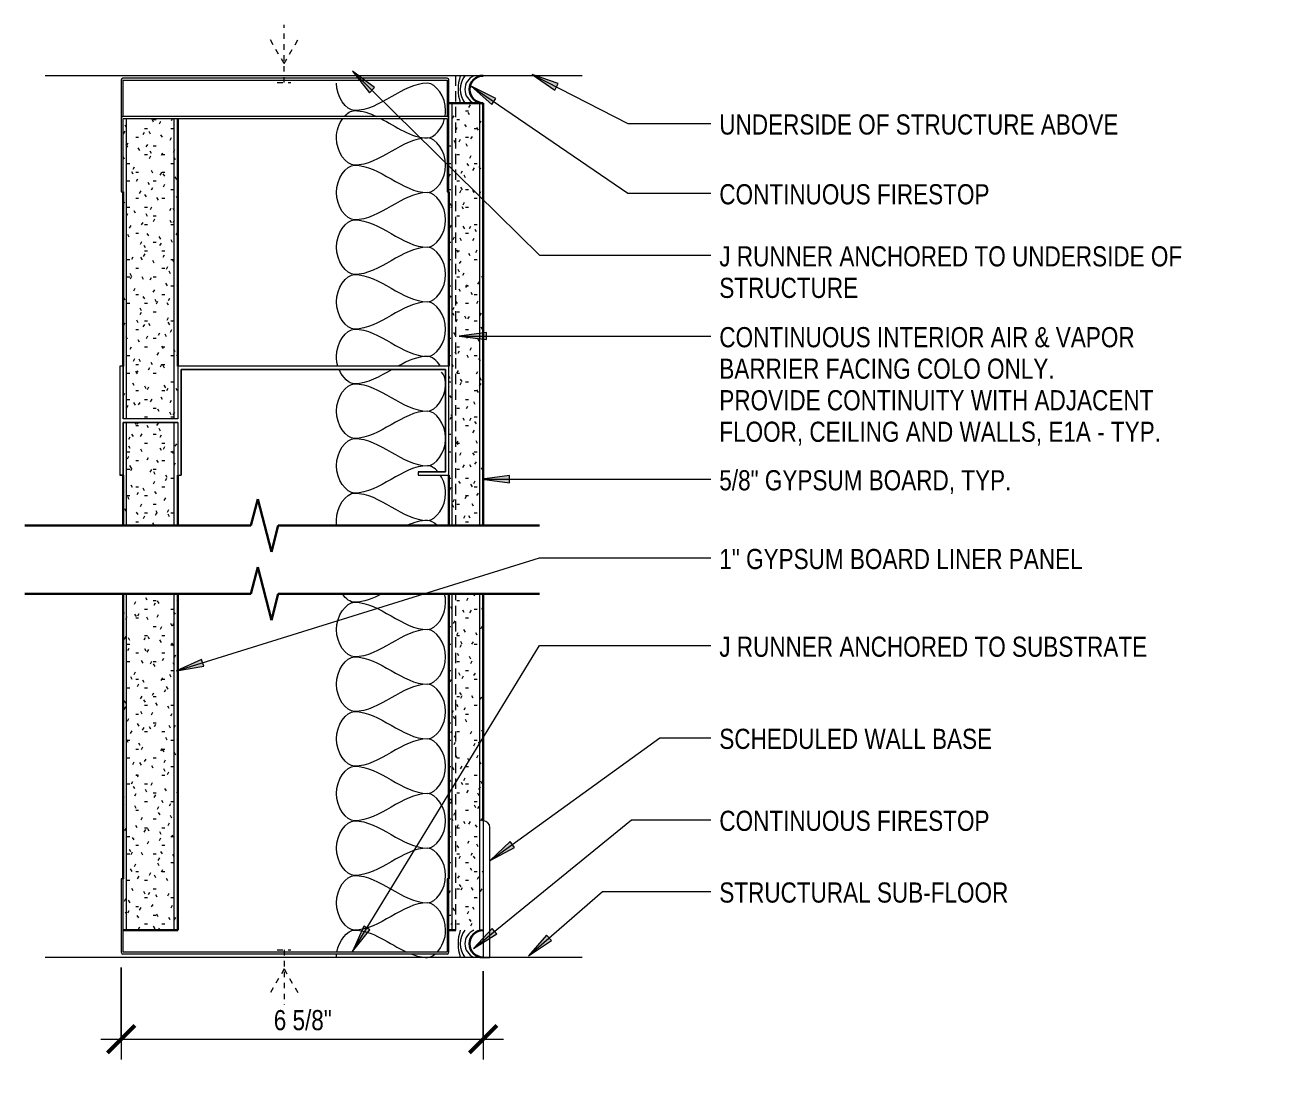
# Model space of a CAD drawing. Header units: inches. Extents: x 28 to 702, y -40 to 115.
# Drawn here: x 89.97 to 112.76, y 86.1 to 105.2 of the extents above; entities that cross this region are included whole.
import ezdxf

# ---------------------------------------------------------------- set-up
doc = ezdxf.new("R2010")
doc.units = ezdxf.units.IN
doc.header["$MEASUREMENT"] = 0
doc.linetypes.add('Hidden', pattern=[0.28125, 0.1875, -0.09375])
doc.linetypes.add('Hidden 1_16_', pattern=[0.09375, 0.0625, -0.03125])
for name, color, linetype, lineweight in [('A-ANNO-DIMS', 211, 'Continuous', 9), ('A-ANNO-DIMS-4', 211, 'Continuous', 9), ('A-DETL', 90, 'Continuous', 9), ('A-DETL-GENF', 92, 'Continuous', 9), ('A-DETL-HDLN', 90, 'Hidden', 9), ('A-DETL-MEDM', 33, 'Continuous', 30), ('A-DETL-THIN', 151, 'Continuous', 18), ('A-DETL-WIDE', 214, 'Continuous', 18), ('G-ANNO-TEXT', 231, 'Continuous', 9)]:
    doc.layers.add(name, color=color, linetype=linetype, lineweight=lineweight)
doc.styles.add('Arial', font='arial.ttf', dxfattribs={"width": 0.8, "height": 0.368825})
doc.dimstyles.new('Linear_-_3_32__Arial_Precise', dxfattribs={"dimscale": 12, "dimtxt": 0.375, "dimasz": 0.041667, "dimexe": 0.03125, "dimexo": 0.020833, "dimgap": 0.020833, "dimtad": 1, "dimdec": 3, "dimrnd": 0.125, "dimzin": 3, "dimdsep": 46, "dimlunit": 4, "dimtxsty": 'Arial', "dimblk1": 'OBLIQUE', "dimblk2": 'OBLIQUE', "dimsah": 1, "dimcen": 0.09, "dimdle": 0.03125, "dimazin": 0, "dimtfac": 1, "dimtdec": 4, "dimtix": 1, "dimtmove": 2, "dimatfit": 3, "dimfxl": 1, "dimtvp": 1, "dimtfill": 1, "dimfrac": 2, "dimtolj": 1, "dimtzin": 0, "dimarcsym": 2})

# ---------------------------------------------------------------- blocks, each defined once
blk = doc.blocks.new('Gypsum Wallboard-Section - 1_-10821-TYPE E1 - 1-HR_ SHAFT WALL UL-U415')
at = {"layer": 'A-DETL-GENF'}
h = blk.add_hatch(dxfattribs=at)
h.set_pattern_fill('FP_2', color=256, style=0, pattern_type=2)
h.set_pattern_definition([(270, (-75.739, 78.88), (0.16, -0.64), [0.053, -0.427, 0.053, -0.427, -2.56]), (270, (-75.739, 78.88), (0.16, -0.64), [-0.96, 0.053, -0.907, 0.053, -0.427, -1.12]), (270, (-75.739, 78.88), (0.16, -0.64), [-2.4, 0.053, -0.267, 0.053, -0.747]), (30, (-75.659, 78.64), (0.47425626, 0.45856406), [0.053, -0.427, 0.053, -0.427, -2.56]), (30, (-75.659, 78.64), (0.47425626, 0.45856406), [-0.96, 0.053, -0.907, 0.053, -0.427, -1.12]), (30, (-75.659, 78.64), (0.47425626, 0.45856406), [-2.4, 0.053, -0.267, 0.053, -0.747]), (150, (-75.339, 78.56), (-0.63425626, 0.18143594), [0.053, -0.427, 0.053, -0.427, -2.56]), (150, (-75.339, 78.56), (-0.63425626, 0.18143594), [-0.96, 0.053, -0.907, 0.053, -0.427, -1.12]), (150, (-75.339, 78.56), (-0.63425626, 0.18143594), [-2.4, 0.053, -0.267, 0.053, -0.747])])
h.paths.add_polyline_path([(0, 0), (0, -1), (6.157, -1), (6.157, 0), (0.937, 0)], flags=0)
h.paths.add_polyline_path([(7.407, 0), (7.407, -1), (9.294, -1), (9.294, 0), (8.325, 0)], flags=0)
h.paths.add_polyline_path([(9.356, -0.004), (9.356, -1), (14.854, -1), (14.854, 0), (9.356, 0)], flags=0)
for p, q in [((0, -0.062), (6.157, -0.062)), ((7.407, -0.062), (9.294, -0.062)), ((9.356, -0.062), (14.854, -0.062)), ((0, -0.938), (6.157, -0.938)), ((7.407, -0.938), (9.294, -0.938)), ((9.356, -0.938), (14.854, -0.938))]:
    blk.add_line(p, q, dxfattribs=at)
at = {"layer": 'A-DETL-MEDM'}
for p, q in [((0, 0), (0, -1)), ((6.157, 0), (0.937, 0)), ((8.325, 0), (7.407, 0)), ((13.514, 0), (10.325, 0)), ((0, -1), (6.157, -1)), ((7.407, -1), (8.325, -1)), ((10.325, -1), (14.854, -1))]:
    blk.add_line(p, q, dxfattribs=at)
blk = doc.blocks.new('Caulking-Section - 1_2_-10811-TYPE E1 - 1-HR_ SHAFT WALL UL-U415')
at = {"layer": 'A-DETL-GENF'}
for centre, radius, start, end in [((0.125, 0.25), 0.271, 292.6199, 67.3801), ((0.063, 0.25), 0.417, 323.1301, 36.8699), ((-0.25, 0.25), 0.771, 341.0754, 18.9246)]:
    blk.add_arc(centre, radius, start, end, dxfattribs=at)
at = {"layer": 'A-DETL-MEDM'}
blk.add_arc((0.063, 0.25), 0.25, 270, 90, dxfattribs=at)
blk = doc.blocks.new('Gypsum Wallboard-Section1 - 5_8_-10816-TYPE E1 - 1-HR_ SHAFT WALL UL-U415')
at = {"layer": 'A-DETL-GENF'}
h = blk.add_hatch(dxfattribs=at)
h.set_pattern_fill('FP_3', color=256, style=0, pattern_type=2)
h.set_pattern_definition([(270, (-75.739, 84.845), (0.16, -0.64), [0.053, -0.427, 0.053, -0.427, -2.56]), (270, (-75.739, 84.845), (0.16, -0.64), [-0.96, 0.053, -0.907, 0.053, -0.427, -1.12]), (270, (-75.739, 84.845), (0.16, -0.64), [-2.4, 0.053, -0.267, 0.053, -0.747]), (30, (-75.659, 84.605), (0.47425626, 0.45856406), [0.053, -0.427, 0.053, -0.427, -2.56]), (30, (-75.659, 84.605), (0.47425626, 0.45856406), [-0.96, 0.053, -0.907, 0.053, -0.427, -1.12]), (30, (-75.659, 84.605), (0.47425626, 0.45856406), [-2.4, 0.053, -0.267, 0.053, -0.747]), (150, (-75.339, 84.525), (-0.63425626, 0.18143594), [0.053, -0.427, 0.053, -0.427, -2.56]), (150, (-75.339, 84.525), (-0.63425626, 0.18143594), [-0.96, 0.053, -0.907, 0.053, -0.427, -1.12]), (150, (-75.339, 84.525), (-0.63425626, 0.18143594), [-2.4, 0.053, -0.267, 0.053, -0.747])])
h.paths.add_polyline_path([(0, 0), (0, -0.625), (6.157, -0.625), (6.157, 0), (0.011, 0)], flags=0)
h.paths.add_polyline_path([(7.407, -0.625), (15.139, -0.625), (15.139, 0), (7.407, 0), (7.407, -0.03)], flags=0)
for p, q in [((0, -0.062), (6.157, -0.062)), ((7.407, -0.062), (15.139, -0.062)), ((0, -0.563), (6.157, -0.563)), ((7.407, -0.563), (15.139, -0.563))]:
    blk.add_line(p, q, dxfattribs=at)
at = {"layer": 'A-DETL-MEDM'}
for p, q in [((0, -0.125), (0, 0)), ((0.937, 0), (6.157, 0)), ((7.407, 0), (8.325, 0)), ((10.325, 0), (13.514, 0)), ((15.139, 0), (15.139, -0.625)), ((6.157, -0.625), (2, -0.625)), ((15.139, -0.625), (7.407, -0.625))]:
    blk.add_line(p, q, dxfattribs=at)
blk = doc.blocks.new('Channel Studs-Section - 6_-8344-TYPE E1 - 1-HR_ SHAFT WALL UL-U415')
at = {"layer": 'A-DETL-GENF'}
for p, q in [((-1.291, -1.509), (-1.291, -2.204)), ((-1.256, -2.2), (-1.256, -1.532)), ((4.674, -1.532), (4.674, -2.2)), ((4.709, -2.204), (4.709, -1.509)), ((-1.26, -2.235), (4.677, -2.235)), ((4.674, -2.2), (-1.256, -2.2))]:
    blk.add_line(p, q, dxfattribs=at)
for centre, radius, start, end in [((-1.26, -2.204), 0.0312, 180, 270), ((4.677, -2.204), 0.0313, 270, 360)]:
    blk.add_arc(centre, radius, start, end, dxfattribs=at)
blk = doc.blocks.new('Resilient Flat Base-Section - 2 1_2_-8343-TYPE E1 - 1-HR_ SHAFT WALL UL-U415')
at = {"layer": 'A-DETL-GENF'}
for p, q in [((-1.291, 0.234), (-1.291, -2.266)), ((-1.166, -2.266), (-1.166, 0.109)), ((-1.291, -2.266), (-1.166, -2.266))]:
    blk.add_line(p, q, dxfattribs=at)
blk.add_arc((-1.291, 0.109), 0.125, 360, 90, dxfattribs=at)
blk = doc.blocks.new('Channel Studs-Section - 6_-10819-TYPE E1 - 1-HR_ SHAFT WALL UL-U415')
at = {"layer": 'A-DETL-GENF'}
for p, q in [((-1.291, 2.204), (-1.291, 0.86)), ((4.677, 2.235), (-1.26, 2.235)), ((-1.256, 0.86), (-1.256, 2.2)), ((-1.256, 2.2), (4.674, 2.2)), ((4.674, 2.2), (4.674, 0.86)), ((4.709, 0.86), (4.709, 2.204)), ((-1.291, 0.86), (-1.256, 0.86)), ((4.674, 0.86), (4.709, 0.86))]:
    blk.add_line(p, q, dxfattribs=at)
for centre, start, end in [((-1.26, 2.204), 90, 180), ((4.677, 2.204), 0, 90)]:
    blk.add_arc(centre, 0.0312, start, end, dxfattribs=at)
blk = doc.blocks.new('Break Line1 - Break Line-10820-TYPE E1 - 1-HR_ SHAFT WALL UL-U415')
at = {"layer": 'A-DETL-MEDM'}
for p, q in [((-0.25, 0), (-0.125, 0.484)), ((-0.125, 0.484), (0.125, -0.484)), ((-4.387, 0), (-0.25, 0)), ((0.125, -0.484), (0.25, 0)), ((0.25, 0), (5.033, 0))]:
    blk.add_line(p, q, dxfattribs=at)
blk = doc.blocks.new('Break Line1 - Break Line-10818-TYPE E1 - 1-HR_ SHAFT WALL UL-U415')
at = {"layer": 'A-DETL-MEDM'}
for p, q in [((-0.25, 0), (-0.125, 0.484)), ((-0.125, 0.484), (0.125, -0.484)), ((-5.033, 0), (-0.25, 0)), ((0.125, -0.484), (0.25, 0)), ((0.25, 0), (4.386, 0))]:
    blk.add_line(p, q, dxfattribs=at)
blk = doc.blocks.new('Channel Studs-Section - 6_-V2-TYPE E1 - 1-HR_ SHAFT WALL UL-U415')
at = {"layer": 'A-DETL-GENF'}
for p, q in [((-1.256, -0.86), (-1.291, -0.86)), ((-1.291, -0.86), (-1.291, -2.204)), ((-1.256, -2.2), (-1.256, -0.86)), ((4.709, -0.86), (4.674, -0.86)), ((4.674, -0.86), (4.674, -2.2)), ((4.709, -2.204), (4.709, -0.86)), ((-1.26, -2.235), (4.677, -2.235)), ((4.674, -2.2), (-1.256, -2.2))]:
    blk.add_line(p, q, dxfattribs=at)
for centre, radius, start, end in [((-1.26, -2.204), 0.0312, 180, 270), ((4.677, -2.204), 0.0313, 270, 360)]:
    blk.add_arc(centre, radius, start, end, dxfattribs=at)
blk = doc.blocks.new('DIMBLOCK1-TYPE E1 - 1-HR_ SHAFT WALL UL-U415')
at = {"layer": 'A-ANNO-DIMS-4'}
for p, q in [((91.733, 87.939), (91.733, 86.258)), ((91.733, 86.633), (91.733, 87.939)), ((98.358, 87.877), (98.358, 86.258)), ((98.358, 86.633), (98.358, 87.877)), ((91.358, 86.633), (98.733, 86.633))]:
    blk.add_line(p, q, dxfattribs=at)
at = {"layer": 'A-ANNO-DIMS-4', "lineweight": 50}
for p, q in [((91.733, 86.633), (91.983, 86.883)), ((98.358, 86.633), (98.608, 86.883)), ((91.733, 86.633), (91.483, 86.383)), ((98.358, 86.633), (98.108, 86.383))]:
    blk.add_line(p, q, dxfattribs=at)
at = {"layer": 'A-ANNO-DIMS-4', "color": 0, "insert": (94.526, 87.163), "char_height": 0.3688, "width": 1.24615, "attachment_point": 1, "line_spacing_factor": 0.938532, "style": 'Arial', "bg_fill": 3, "box_fill_scale": 1.25, "bg_fill_color": 0, "bg_fill_transparency": 0}
blk.add_mtext('6 5/8"', dxfattribs=at)
blk = doc.blocks.new('_Oblique')
at = {"color": 0, "linetype": 'ByBlock', "lineweight": -2}
blk.add_line((-0.5, -0.5), (0.5, 0.5), dxfattribs=at)

msp = doc.modelspace()

# ---------------------------------------------------------------- hatches: boundary and pattern name
at = {"layer": 'G-ANNO-TEXT'}
for points in [[(95.969014, 104.351583), (96.278936, 103.953737), (96.371346, 104.047507)], [(99.255669, 104.290157), (99.670905, 104.003954), (99.730831, 104.121178)], [(98.142776, 104.075892), (98.518388, 103.739367), (98.592688, 103.848049)], [(97.919241, 99.50017), (98.419241, 99.434343), (98.419241, 99.565996)], [(98.34346, 96.881203), (98.84346, 96.815377), (98.84346, 96.947029)], [(92.74655, 93.36932), (93.243492, 93.45524), (93.204321, 93.58093)], [(98.489307, 89.900986), (98.932866, 90.140962), (98.855642, 90.247586)], [(99.187556, 88.157281), (99.608227, 88.435433), (99.521901, 88.534833)]]:
    msp.add_hatch(color=7, dxfattribs=at).paths.add_polyline_path(points, flags=0)

# ---------------------------------------------------------------- linework, layer by layer
at = {"layer": 'A-DETL', "linetype": 'Hidden 1_16_', "lineweight": 18}
for p, q in [((94.715552, 104.140227), (94.715552, 105.19582)), ((94.715552, 104.487378), (94.450619, 104.946256)), ((94.715552, 104.487378), (94.980486, 104.946256)), ((94.590552, 104.140227), (94.840378, 104.140227)), ((94.590552, 88.262799), (94.840378, 88.262799)), ((94.715552, 88.262799), (94.715552, 87.207206)), ((94.715552, 87.915648), (94.450619, 87.45677)), ((94.715552, 87.915648), (94.980486, 87.45677))]:
    msp.add_line(p, q, dxfattribs=at)
at = {"layer": 'A-DETL'}
for points in [[(96.006463, 103.626861), (95.849328, 103.626861), (95.67313, 103.891158), (95.67313, 104.126861)], [(97.339797, 104.126861), (96.881674, 104.126861), (96.464586, 103.626861), (96.006463, 103.626861)], [(95.816292, 103.517153), (95.873827, 103.584474), (95.941761, 103.626861), (96.006463, 103.626861)], [(96.006463, 103.626861), (96.145036, 103.626861), (96.279854, 103.581114), (96.413189, 103.517295)], [(96.481074, 103.483316), (96.764941, 103.335582), (97.043804, 103.126861), (97.339797, 103.126861)], [(97.339797, 103.126861), (97.466039, 103.126861), (97.604586, 103.288225), (97.654183, 103.481312)], [(97.339797, 103.126861), (96.881674, 103.126861), (96.464586, 102.626861), (96.006463, 102.626861)], [(97.339797, 102.126861), (97.496931, 102.126861), (97.849328, 102.626861), (97.496931, 103.126861), (97.339797, 103.126861)], [(96.006463, 101.626861), (95.849328, 101.626861), (95.496931, 102.126861), (95.849328, 102.626861), (96.006463, 102.626861)], [(96.006463, 102.626861), (96.464586, 102.626861), (96.881674, 102.126861), (97.339797, 102.126861)], [(97.339797, 102.126861), (96.881674, 102.126861), (96.464586, 101.626861), (96.006463, 101.626861)], [(97.339797, 101.126861), (97.496931, 101.126861), (97.849328, 101.626861), (97.496931, 102.126861), (97.339797, 102.126861)], [(96.006463, 100.626861), (95.849328, 100.626861), (95.496931, 101.126861), (95.849328, 101.626861), (96.006463, 101.626861)], [(96.006463, 101.626861), (96.464586, 101.626861), (96.881674, 101.126861), (97.339797, 101.126861)], [(97.339797, 101.126861), (96.881674, 101.126861), (96.464586, 100.626861), (96.006463, 100.626861)], [(97.339797, 100.126861), (97.496931, 100.126861), (97.849328, 100.626861), (97.496931, 101.126861), (97.339797, 101.126861)], [(96.006463, 99.626861), (95.849328, 99.626861), (95.496931, 100.126861), (95.849328, 100.626861), (96.006463, 100.626861)], [(96.006463, 100.626861), (96.464586, 100.626861), (96.881674, 100.126861), (97.339797, 100.126861)], [(97.339797, 100.126861), (96.881674, 100.126861), (96.464586, 99.626861), (96.006463, 99.626861)], [(97.339797, 99.126861), (97.496931, 99.126861), (97.849328, 99.626861), (97.496931, 100.126861), (97.339797, 100.126861)], [(96.006463, 99.626861), (96.464586, 99.626861), (96.881674, 99.126861), (97.339797, 99.126861)], [(97.339797, 99.126861), (97.158026, 99.126861), (96.982715, 99.048146), (96.808738, 98.953181)], [(97.575487, 98.955224), (97.510671, 99.05746), (97.422588, 99.126861), (97.339797, 99.126861)], [(96.006463, 98.626861), (95.901449, 98.626861), (95.787921, 98.738518), (95.724161, 98.887212)], [(96.695066, 98.889388), (96.46894, 98.760355), (96.24318, 98.626861), (96.006463, 98.626861)], [(97.672789, 98.646002), (97.669749, 98.73164), (97.640101, 98.790474), (97.598559, 98.839929)], [(96.006463, 97.626861), (95.849328, 97.626861), (95.496931, 98.126861), (95.849328, 98.626861), (96.006463, 98.626861)], [(96.006463, 98.626861), (96.464586, 98.626861), (96.881674, 98.126861), (97.339797, 98.126861)], [(97.339797, 98.126861), (97.49292, 98.126861), (97.664147, 98.36426), (97.672789, 98.607719)], [(97.339797, 98.126861), (96.881674, 98.126861), (96.464586, 97.626861), (96.006463, 97.626861)], [(97.672789, 97.646002), (97.664147, 97.889461), (97.49292, 98.126861), (97.339797, 98.126861)], [(96.006463, 96.626861), (95.849328, 96.626861), (95.496931, 97.126861), (95.849328, 97.626861), (96.006463, 97.626861)], [(96.006463, 97.626861), (96.464586, 97.626861), (96.881674, 97.126861), (97.339797, 97.126861)], [(97.339797, 97.126861), (97.49292, 97.126861), (97.664147, 97.36426), (97.672789, 97.607719)], [(97.339797, 97.126861), (96.881674, 97.126861), (96.464586, 96.626861), (96.006463, 96.626861)], [(97.531438, 97.015425), (97.473592, 97.083747), (97.405051, 97.126861), (97.339797, 97.126861)], [(96.006463, 96.626861), (96.464586, 96.626861), (96.881674, 96.126861), (97.339797, 96.126861)], [(97.339797, 96.126861), (97.214234, 96.126861), (97.091753, 96.0893), (96.970666, 96.034769)], [(97.512963, 96.036003), (97.459299, 96.09229), (97.39823, 96.126861), (97.339797, 96.126861)], [(96.006463, 93.626861), (95.849328, 93.626861), (95.496931, 94.126861), (95.849328, 94.626861), (96.006463, 94.626861)], [(96.006463, 94.626861), (95.928824, 94.626861), (95.846531, 94.687892), (95.783137, 94.7798)], [(96.502172, 94.781498), (96.339781, 94.695279), (96.17593, 94.626861), (96.006463, 94.626861)], [(96.006463, 94.626861), (96.464586, 94.626861), (96.881674, 94.126861), (97.339797, 94.126861)], [(97.339797, 94.126861), (96.881674, 94.126861), (96.464586, 93.626861), (96.006463, 93.626861)], [(97.339797, 93.126861), (97.496931, 93.126861), (97.849328, 93.626861), (97.496931, 94.126861), (97.339797, 94.126861)], [(96.006463, 92.626861), (95.849328, 92.626861), (95.496931, 93.126861), (95.849328, 93.626861), (96.006463, 93.626861)], [(96.006463, 93.626861), (96.464586, 93.626861), (96.881674, 93.126861), (97.339797, 93.126861)], [(97.339797, 93.126861), (96.881674, 93.126861), (96.464586, 92.626861), (96.006463, 92.626861)], [(97.339797, 92.126861), (97.496931, 92.126861), (97.849328, 92.626861), (97.496931, 93.126861), (97.339797, 93.126861)], [(96.006463, 91.626861), (95.849328, 91.626861), (95.496931, 92.126861), (95.849328, 92.626861), (96.006463, 92.626861)], [(96.006463, 92.626861), (96.464586, 92.626861), (96.881674, 92.126861), (97.339797, 92.126861)], [(97.339797, 92.126861), (96.881674, 92.126861), (96.464586, 91.626861), (96.006463, 91.626861)], [(97.339797, 91.126861), (97.496931, 91.126861), (97.849328, 91.626861), (97.496931, 92.126861), (97.339797, 92.126861)], [(96.006463, 90.626861), (95.849328, 90.626861), (95.496931, 91.126861), (95.849328, 91.626861), (96.006463, 91.626861)], [(96.006463, 91.626861), (96.464586, 91.626861), (96.881674, 91.126861), (97.339797, 91.126861)], [(97.339797, 91.126861), (96.881674, 91.126861), (96.464586, 90.626861), (96.006463, 90.626861)], [(97.339797, 90.126861), (97.496931, 90.126861), (97.849328, 90.626861), (97.496931, 91.126861), (97.339797, 91.126861)], [(96.006463, 89.626861), (95.849328, 89.626861), (95.496931, 90.126861), (95.849328, 90.626861), (96.006463, 90.626861)], [(96.006463, 90.626861), (96.464586, 90.626861), (96.881674, 90.126861), (97.339797, 90.126861)], [(97.339797, 90.126861), (96.881674, 90.126861), (96.464586, 89.626861), (96.006463, 89.626861)], [(97.339797, 89.126861), (97.496931, 89.126861), (97.849328, 89.626861), (97.496931, 90.126861), (97.339797, 90.126861)], [(96.006463, 88.626861), (95.849328, 88.626861), (95.496931, 89.126861), (95.849328, 89.626861), (96.006463, 89.626861)], [(96.006463, 89.626861), (96.464586, 89.626861), (96.881674, 89.126861), (97.339797, 89.126861)], [(97.339797, 89.126861), (96.881674, 89.126861), (96.464586, 88.626861), (96.006463, 88.626861)], [(95.682556, 88.224628), (95.721069, 88.430044), (95.870864, 88.626861), (96.006463, 88.626861)], [(96.006463, 88.626861), (96.33504, 88.626861), (96.642508, 88.369656), (96.959146, 88.224193)], [(95.67313, 88.126861), (95.67313, 88.147535), (95.674486, 88.168429), (95.677065, 88.189346)], [(97.052563, 88.184981), (97.14698, 88.149431), (97.242462, 88.126861), (97.339797, 88.126861)], [(97.339797, 88.126861), (97.38549, 88.126861), (97.432795, 88.148), (97.476911, 88.184132)]]:
    msp.add_open_spline(points, degree=3, dxfattribs=at)
for points, knots in [([(97.661977, 103.515614), (97.669195, 103.55214), (97.699461, 103.8395), (97.496931, 104.126861), (97.339797, 104.126861)], [1.202871049, 1.202871049, 1.202871049, 1.202871049, 1.414213562, 2.828427125, 2.828427125, 2.828427125, 2.828427125]), ([(96.006463, 102.626861), (95.849328, 102.626861), (95.580545, 103.008225), (95.72178, 103.38959), (95.79075, 103.484684)], [0, 0, 0, 0, 1.414213562, 2.157324387, 2.157324387, 2.157324387, 2.157324387]), ([(95.70083, 98.950469), (95.683261, 99.006968), (95.63088, 99.316915), (95.849328, 99.626861), (96.006463, 99.626861)], [1.075107266, 1.075107266, 1.075107266, 1.075107266, 1.414213562, 2.828427125, 2.828427125, 2.828427125, 2.828427125]), ([(97.339797, 96.126861), (97.496931, 96.126861), (97.756493, 96.49514), (97.633689, 96.86342), (97.575487, 96.955224)], [0, 0, 0, 0, 1.414213562, 2.083304854, 2.083304854, 2.083304854, 2.083304854]), ([(95.681143, 96.032792), (95.675931, 96.063814), (95.650912, 96.345337), (95.849328, 96.626861), (96.006463, 96.626861)], [1.235891017, 1.235891017, 1.235891017, 1.235891017, 1.414213562, 2.828427125, 2.828427125, 2.828427125, 2.828427125]), ([(97.339797, 94.126861), (97.496931, 94.126861), (97.710622, 94.430056), (97.665152, 94.733251), (97.651078, 94.784038)], [0, 0, 0, 0, 1.414213562, 1.715131422, 1.715131422, 1.715131422, 1.715131422]), ([(97.517895, 88.222974), (97.60612, 88.318514), (97.78179, 88.722687), (97.496931, 89.126861), (97.339797, 89.126861)], [0.542076432, 0.542076432, 0.542076432, 0.542076432, 1.414213562, 2.828427125, 2.828427125, 2.828427125, 2.828427125])]:
    msp.add_open_spline(points, degree=3, knots=knots, dxfattribs=at)
at = {"layer": 'A-DETL-HDLN'}
for p, q in [((97.858131, 96.033552), (97.858131, 104.266274)), ((97.858131, 88.626861), (97.858131, 94.783552))]:
    msp.add_line(p, q, dxfattribs=at)
at = {"layer": 'A-DETL-MEDM', "lineweight": 18}
for p, q in [((91.768287, 98.951807), (91.705787, 98.951807)), ((91.705787, 98.951807), (91.705787, 96.951807)), ((91.768287, 97.983057), (91.768287, 98.951807)), ((97.733131, 98.951807), (92.768287, 98.951807)), ((92.768287, 98.951807), (92.768287, 97.983057)), ((97.733131, 96.951807), (97.733131, 98.951807)), ((92.830787, 98.889307), (97.670631, 98.889307)), ((92.830787, 96.951807), (92.830787, 98.889307)), ((97.670631, 98.889307), (97.670631, 97.014307)), ((92.768287, 97.983057), (91.768287, 97.983057)), ((91.768287, 96.951807), (91.768287, 97.920557)), ((91.768287, 97.920557), (92.768287, 97.920557)), ((92.768287, 97.920557), (92.768287, 96.951807)), ((91.705787, 96.951807), (91.768287, 96.951807)), ((92.768287, 96.951807), (92.830787, 96.951807)), ((97.670631, 97.014307), (97.170631, 97.014307)), ((97.170631, 97.014307), (97.170631, 96.951807)), ((97.170631, 96.951807), (97.733131, 96.951807))]:
    msp.add_line(p, q, dxfattribs=at)
at = {"layer": 'A-DETL-THIN'}
for p, q in [((91.705787, 98.951807), (91.705787, 96.951807)), ((91.768287, 98.951807), (91.705787, 98.951807)), ((91.768287, 98.951807), (91.768287, 97.983057)), ((97.733131, 98.951807), (92.768287, 98.951807)), ((92.768287, 98.951807), (92.768287, 97.983057)), ((97.733131, 96.951807), (97.733131, 98.951807)), ((92.830787, 98.889307), (92.830787, 96.951807)), ((97.670631, 98.889307), (92.830787, 98.889307)), ((97.670631, 97.014307), (97.670631, 98.889307)), ((92.768287, 97.983057), (91.768287, 97.983057)), ((92.768287, 97.920557), (91.768287, 97.920557)), ((91.768287, 97.920557), (91.768287, 96.951807)), ((92.768287, 97.920557), (92.768287, 96.951807)), ((91.768287, 96.951807), (91.705787, 96.951807)), ((92.768287, 96.951807), (92.830787, 96.951807)), ((97.170631, 97.014307), (97.670631, 97.014307)), ((97.170631, 97.014307), (97.170631, 96.951807)), ((97.170631, 96.951807), (97.733131, 96.951807))]:
    msp.add_line(p, q, dxfattribs=at)
at = {"layer": 'A-DETL-WIDE'}
for p, q in [((100.170631, 104.266274), (90.343741, 104.266274)), ((100.170631, 88.126861), (90.343741, 88.126861))]:
    msp.add_line(p, q, dxfattribs=at)
at = {"layer": 'G-ANNO-TEXT', "color": 7}
for p, q in [((95.969014, 104.351583), (96.278936, 103.953737)), ((96.371346, 104.047507), (95.969014, 104.351583)), ((95.969014, 104.351583), (99.390126, 100.980101)), ((99.255669, 104.290157), (99.670905, 104.003954)), ((99.730831, 104.121178), (99.255669, 104.290157)), ((99.255669, 104.290157), (101.009861, 103.393394)), ((96.278936, 103.953737), (96.371346, 104.047507)), ((98.142776, 104.075892), (98.518388, 103.739367)), ((98.592688, 103.848049), (98.142776, 104.075892)), ((98.142776, 104.075892), (101.009861, 102.115817)), ((99.670905, 104.003954), (99.730831, 104.121178)), ((98.518388, 103.739367), (98.592688, 103.848049)), ((101.009861, 103.393394), (102.525907, 103.393394)), ((101.009861, 102.115817), (102.525907, 102.115817)), ((99.390126, 100.980101), (102.525907, 100.980101)), ((98.419241, 99.565996), (97.919241, 99.50017)), ((97.919241, 99.50017), (98.419241, 99.434343)), ((97.919241, 99.50017), (102.525907, 99.50017)), ((98.419241, 99.434343), (98.419241, 99.565996)), ((98.84346, 96.947029), (98.34346, 96.881203)), ((98.34346, 96.881203), (98.84346, 96.815377)), ((98.34346, 96.881203), (102.525907, 96.881203)), ((98.84346, 96.815377), (98.84346, 96.947029)), ((92.74655, 93.36932), (99.390126, 95.439743)), ((99.390126, 95.439743), (102.525907, 95.439743)), ((99.390126, 93.834448), (102.525907, 93.834448)), ((93.204321, 93.58093), (92.74655, 93.36932)), ((92.74655, 93.36932), (93.243492, 93.45524)), ((93.243492, 93.45524), (93.204321, 93.58093)), ((98.489307, 89.900986), (101.591688, 92.147921)), ((101.591688, 92.147921), (102.525907, 92.147921)), ((101.075908, 90.647621), (102.525907, 90.647621)), ((98.855642, 90.247586), (98.489307, 89.900986)), ((98.489307, 89.900986), (98.932866, 90.140962)), ((98.932866, 90.140962), (98.855642, 90.247586)), ((99.187556, 88.157281), (100.543429, 89.334809)), ((100.543429, 89.334809), (102.525907, 89.334809)), ((96.285907, 88.628592), (96.173571, 88.697242)), ((98.610214, 88.556476), (98.527123, 88.658595)), ((99.521901, 88.534833), (99.187556, 88.157281)), ((99.608227, 88.435433), (99.521901, 88.534833)), ((99.187556, 88.157281), (99.608227, 88.435433))]:
    msp.add_line(p, q, dxfattribs=at)

# ---------------------------------------------------------------- block references
at = {"layer": 'A-DETL-GENF'}
for name, p, rotation in [('Channel Studs-Section - 6_-8344-TYPE E1 - 1-HR_ SHAFT WALL UL-U415', (96.44182, 101.984544), 180), ('Caulking-Section - 1_2_-10811-TYPE E1 - 1-HR_ SHAFT WALL UL-U415', (98.420929, 104.266274), 180), ('Gypsum Wallboard-Section1 - 5_8_-10816-TYPE E1 - 1-HR_ SHAFT WALL UL-U415', (97.733131, 88.626861), 90.00000000000017), ('Channel Studs-Section - 6_-V2-TYPE E1 - 1-HR_ SHAFT WALL UL-U415', (96.44182, 101.281419), 180), ('Gypsum Wallboard-Section - 1_-10821-TYPE E1 - 1-HR_ SHAFT WALL UL-U415', (91.768287, 88.626861), 90.00000000000017), ('Break Line1 - Break Line-10818-TYPE E1 - 1-HR_ SHAFT WALL UL-U415', (94.358131, 96.033552), 180), ('Channel Studs-Section - 6_-10819-TYPE E1 - 1-HR_ SHAFT WALL UL-U415', (96.44182, 90.424215), 180), ('Caulking-Section - 1_2_-10811-TYPE E1 - 1-HR_ SHAFT WALL UL-U415', (98.420929, 88.626861), 180)]:
    msp.add_blockref(name, p, dxfattribs=dict(at, rotation=rotation))
for name, p in [('Break Line1 - Break Line-10820-TYPE E1 - 1-HR_ SHAFT WALL UL-U415', (94.358131, 94.783552)), ('Resilient Flat Base-Section - 2 1_2_-8343-TYPE E1 - 1-HR_ SHAFT WALL UL-U415', (99.649441, 90.392965))]:
    msp.add_blockref(name, p, dxfattribs=at)

# ---------------------------------------------------------------- next in the draw order: texts
at = {"layer": 'G-ANNO-TEXT', "color": 7, "char_height": 0.36882485, "attachment_point": 1, "line_spacing_factor": 0.938532, "style": 'Arial', "bg_fill": 3, "box_fill_scale": 1.25, "bg_fill_color": 0, "bg_fill_transparency": 0}
for s, insert, width in [('UNDERSIDE OF STRUCTURE ABOVE', (102.682157, 103.557412), 8.613), ('CONTINUOUS FIRESTOP', (102.682157, 102.279834), 5.832), ('J RUNNER ANCHORED TO UNDERSIDE OF\\PSTRUCTURE', (102.682157, 101.144119), 9.99), ('CONTINUOUS INTERIOR AIR & VAPOR\\PBARRIER FACING COLO ONLY.\\PPROVIDE CONTINUITY WITH ADJACENT\\PFLOOR, CEILING AND WALLS, E1A - TYP.', (102.682157, 99.664187), 9.531), ('5/8" GYPSUM BOARD, TYP.', (102.682157, 97.04522), 6.3), ('1" GYPSUM BOARD LINER PANEL', (102.682157, 95.60376), 7.839), ('J RUNNER ANCHORED TO SUBSTRATE', (102.682157, 93.998465), 9.234), ('SCHEDULED WALL BASE', (102.682157, 92.311938), 5.886), ('CONTINUOUS FIRESTOP', (102.682157, 90.811638), 5.832), ('STRUCTURAL SUB-FLOOR', (102.682157, 89.498826), 6.237)]:
    msp.add_mtext(s, dxfattribs=dict(at, insert=insert, width=width))

# ---------------------------------------------------------------- next in the draw order: dimensions: what is measured, and where the dimension line sits
at = {"layer": 'A-ANNO-DIMS'}
dim = msp.add_linear_dim(base=(98.358131, 86.632869), p1=(91.733131, 88.189361), p2=(98.358131, 88.126861), dimstyle='Linear_-_3_32__Arial_Precise', override={"dimpost": '<>', "dimfxl": 6.625295}, dxfattribs=at)
dim.commit()
dim.dimension.update_dxf_attribs({"geometry": 'DIMBLOCK1-TYPE E1 - 1-HR_ SHAFT WALL UL-U415', "text_midpoint": (95.149477, 86.916851), "dimtype": 160})

# ---------------------------------------------------------------- next in the draw order: hatches: boundary and pattern name
at = {"layer": 'G-ANNO-TEXT'}
for points in [[(95.969014, 88.236276), (96.285907, 88.628592), (96.173571, 88.697242)], [(98.180835, 88.291964), (98.610214, 88.556476), (98.527123, 88.658595)]]:
    msp.add_hatch(color=7, dxfattribs=at).paths.add_polyline_path(points, flags=0)

# ---------------------------------------------------------------- next in the draw order: linework, layer by layer
at = {"layer": 'G-ANNO-TEXT', "color": 7}
for p, q in [((95.969014, 88.236276), (99.390126, 93.834448)), ((98.180835, 88.291964), (101.075908, 90.647621)), ((96.173571, 88.697242), (95.969014, 88.236276)), ((95.969014, 88.236276), (96.285907, 88.628592)), ((98.527123, 88.658595), (98.180835, 88.291964)), ((98.180835, 88.291964), (98.610214, 88.556476))]:
    msp.add_line(p, q, dxfattribs=at)

doc.saveas('drawing.dxf')
